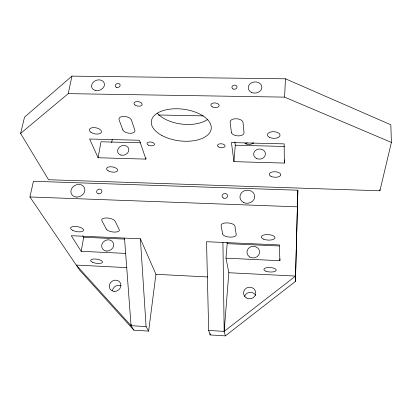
<?xml version="1.0" encoding="UTF-8"?>
<svg xmlns="http://www.w3.org/2000/svg" width="412" height="412" viewBox="0 0 412 412"><rect width="100%" height="100%" fill="white"/><g stroke="black" fill="none" stroke-linecap="round" stroke-linejoin="round"><path stroke-width="0.62" d="M226.955 242.405L227.187 243.657L225.992 258.159L279.861 260.708L279.449 244.949L206.536 241.715L208.673 330.439L210.125 334.935L225.343 335.883L295.43 281.442L297.855 190.22L33.439 181.29L29.932 196.962L79.882 270.421L133.874 330.182L148.65 331.104L155.927 274.31L140.394 238.785L71.271 235.721L81.179 251.299L125.706 253.411M297.855 190.22L295.43 281.442M279.861 260.708L279.949 258.793M284.332 163.09L284.156 143.881L231.436 142.562L233.928 161.643L284.332 163.09L284.481 159.892M391.4 142.428L284.589 97.129L285.47 78.81L71.945 76.117L24.535 117.121L20.6 133.431L48.544 179.73L379.905 190.787L391.4 142.428L390.839 124.8L285.47 78.81M225.343 335.883L224.174 331.392L228.84 272.734L225.992 258.159M233.928 161.643L235.283 145.204L234.897 142.042M210.125 334.935L210.238 333.658M133.874 330.182L131.052 325.671L131.227 324.404M145.889 159.114L139.462 140.26L89.6 139.014L98.097 157.745L145.889 159.114L146.069 157.873M111.688 142.66L112.234 139.493M81.179 251.299L83.718 237.266L82.75 235.659M98.097 157.745L100.986 141.774L140.58 142.784M20.6 133.431L68.227 93.642L71.945 76.117M208.673 330.439L224.174 331.392L295.558 276.076L228.84 272.734M68.227 93.642L284.589 97.129M158.337 114.984L203.27 115.88M235.283 145.204L284.455 146.456M29.932 196.962L297.268 206.834M83.718 237.266L124.568 239.084M227.187 243.657L279.248 245.974M126.906 267.625L76.256 265.086L131.052 325.671L146.085 326.592L148.65 331.104M155.927 274.31L207.566 276.952M124.517 238.079L131.052 325.671M140.394 238.785L146.085 326.592M379.874 189.541L379.905 190.787M222.928 242.441L224.174 331.392M112.43 290.522A5.938 5.387 -34.5 0 1 120.932 285.758M244.61 296.388A6.02 5.742 -2.3 0 1 249.744 292.386A6.02 5.742 -2.3 0 1 255.61 295.291M253.323 142.717A5.505 4.686 -6 0 1 244.882 143.134M246.067 143.572A5.418 4.635 -5.8 0 1 247.236 142.866M252.618 143A5.418 4.635 -5.8 0 1 253.359 143.484M207.849 119.284A29.798 16.362 7.3 0 1 157.271 113.264M106.306 229.077L101.882 220.626A6.844 2.735 8.9 0 1 107.027 217.984A6.844 2.735 8.9 0 1 115.113 221.167L119.233 229.628A6.674 2.606 8.6 0 1 114.15 232.085A6.674 2.606 8.6 0 1 106.306 229.077M122.802 129.873L119.063 119.768A6.365 3.322 10 0 1 123.997 116.421A6.365 3.322 10 0 1 131.407 120.026L134.884 130.151A6.216 3.178 9.6 0 1 130.012 133.287A6.216 3.178 9.6 0 1 122.802 129.873M222.691 234.073L221.084 225.544A6.968 2.879 4.9 0 1 227.517 222.897A6.968 2.879 4.9 0 1 234.943 226.121L236.215 234.655A6.798 2.74 4.9 0 1 229.917 237.116A6.798 2.74 4.9 0 1 222.691 234.073M231.42 132.407L230.128 122.137A6.468 3.481 4.4 0 1 236.179 118.749A6.468 3.481 4.4 0 1 243.018 122.421L244.022 132.705A6.324 3.327 4.4 0 1 238.09 135.878A6.324 3.327 4.4 0 1 231.42 132.407M223.278 197.992A2.755 2.446 -9.2 0 0 227.573 196.004A2.755 2.446 -9.2 0 0 223.639 193.743A2.755 2.446 -9.2 0 0 223.278 197.992M98.865 193.861A2.709 2.312 -24.9 0 0 101.749 190.359A2.709 2.312 -24.9 0 0 97.227 190.205A2.709 2.312 -24.9 0 0 98.865 193.861M114.026 291.397A6.046 5.464 -33.9 0 0 120.644 283.404A6.046 5.464 -33.9 0 0 110.653 282.508A6.046 5.464 -33.9 0 0 114.026 291.397M246.294 297.902A6.129 5.83 -2.9 0 0 255.775 293.318A6.129 5.83 -2.9 0 0 246.901 287.818A6.129 5.83 -2.9 0 0 246.294 297.902M76.411 197.065A7.22 6.098 -26.6 0 0 84.527 187.99A7.22 6.098 -26.6 0 0 72.656 187.177A7.22 6.098 -26.6 0 0 76.411 197.065M106.523 251.062A6.195 5.474 -29.2 0 0 113.357 243.029A6.195 5.474 -29.2 0 0 103.103 242.199A6.195 5.474 -29.2 0 0 106.523 251.062M72.589 230.349A6.638 2.534 9.7 0 0 83.481 230.663A6.638 2.534 9.7 0 0 75.242 226.409A6.638 2.534 9.7 0 0 72.589 230.349M92.406 262.187A6 2.096 8.7 0 0 102.336 262.547A6 2.096 8.7 0 0 95.038 258.988A6 2.096 8.7 0 0 92.406 262.187M263.479 239.12A6.85 2.745 3.6 0 0 274.804 238.316A6.85 2.745 3.6 0 0 266.131 234.613A6.85 2.745 3.6 0 0 263.479 239.12M265.828 271.173A6.201 2.245 3.8 0 0 276.076 270.617A6.201 2.245 3.8 0 0 268.243 267.512A6.201 2.245 3.8 0 0 265.828 271.173M243.25 202.313A7.395 6.571 -5.7 0 0 254.688 196.967A7.395 6.571 -5.7 0 0 243.997 190.926A7.395 6.571 -5.7 0 0 243.25 202.313M249.811 257.042A6.319 5.84 -3.5 0 0 259.575 252.386A6.319 5.84 -3.5 0 0 250.414 246.932A6.319 5.84 -3.5 0 0 249.811 257.042M269.263 137.242A6.371 3.337 2.6 0 0 279.882 136.037A6.371 3.337 2.6 0 0 272.013 131.737A6.371 3.337 2.6 0 0 269.263 137.242M148.583 145.209A3.77 1.885 8.4 0 0 154.49 144.514A3.77 1.885 8.4 0 0 149.232 142.006A3.77 1.885 8.4 0 0 148.583 145.209M107.975 170.666A5.629 2.59 9.6 0 0 117.415 170.985A5.629 2.59 9.6 0 0 110.988 166.752A5.629 2.59 9.6 0 0 107.975 170.666M270.947 176.321A5.804 2.766 2.8 0 0 280.623 175.414A5.804 2.766 2.8 0 0 273.46 171.778A5.804 2.766 2.8 0 0 270.947 176.321M218.813 147.032A3.816 1.942 5.2 0 0 225.034 146.332A3.816 1.942 5.2 0 0 220.034 143.798A3.816 1.942 5.2 0 0 218.813 147.032M161.968 135.533A30.179 15.939 7.2 0 0 210.815 130.491A30.179 15.939 7.2 0 0 171.016 109.015A30.179 15.939 7.2 0 0 161.968 135.533M90.959 132.324A6.19 3.095 11.1 0 0 101.264 132.602A6.19 3.095 11.1 0 0 94.06 127.581A6.19 3.095 11.1 0 0 90.959 132.324M212.329 106.862A4.171 2.323 5.6 0 0 219.112 105.951A4.171 2.323 5.6 0 0 213.612 102.974A4.171 2.323 5.6 0 0 212.329 106.862M134.935 104.972A4.13 2.245 9.7 0 0 141.908 105.117A4.13 2.245 9.7 0 0 137.345 101.563A4.13 2.245 9.7 0 0 134.935 104.972M116.735 87.473A2.493 1.993 -17.7 0 0 120.139 85.006A2.493 1.993 -17.7 0 0 116.246 84.038A2.493 1.993 -17.7 0 0 116.735 87.473M233.037 88.977A2.549 2.081 -7.7 0 0 236.998 87.215A2.549 2.081 -7.7 0 0 233.347 85.356A2.549 2.081 -7.7 0 0 233.037 88.977M95.373 90.465A6.628 5.263 -19.1 0 0 104.463 83.904A6.628 5.263 -19.1 0 0 94.178 81.36A6.628 5.263 -19.1 0 0 95.373 90.465M251.315 92.314A6.839 5.588 -5.8 0 0 261.862 87.576A6.839 5.588 -5.8 0 0 251.953 82.611A6.839 5.588 -5.8 0 0 251.315 92.314M120.994 155.108A5.747 4.826 -20 0 0 128.812 149.221A5.747 4.826 -20 0 0 119.804 146.785A5.747 4.826 -20 0 0 120.994 155.108M256.336 158.404A5.907 5.083 -4.5 0 0 265.446 154.206A5.907 5.083 -4.5 0 0 256.861 149.592A5.907 5.083 -4.5 0 0 256.336 158.404"/></g></svg>
